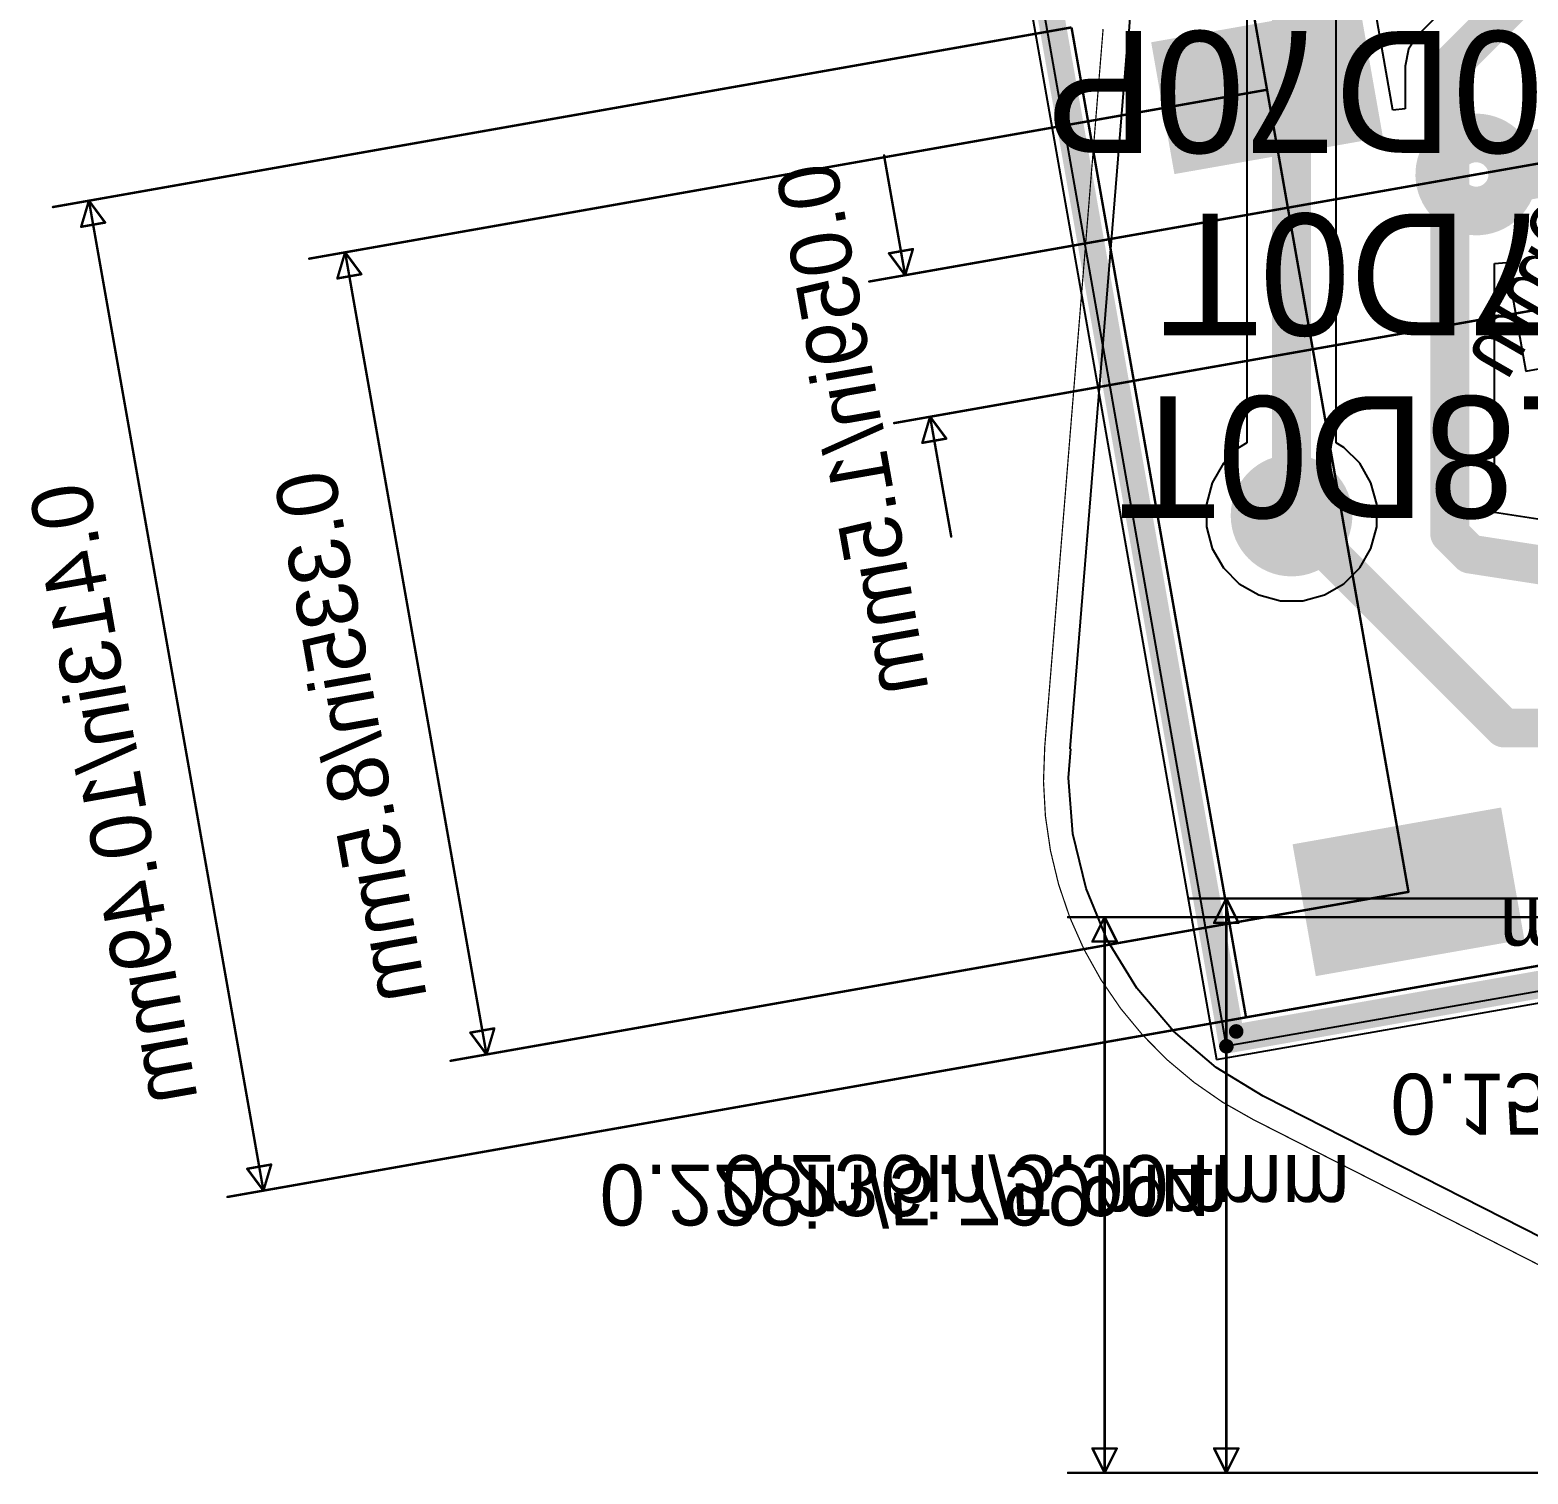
# Model space of a CAD drawing. Header units: millimetres. Extents: x 44.3 to 117.6, y 98.8 to 161.5.
# Drawn here: x 47.54 to 63.17, y 111.66 to 126.73 of the extents above; entities that cross this region are included whole.
import ezdxf

# ---------------------------------------------------------------- set-up
doc = ezdxf.new("R2010")
doc.units = ezdxf.units.MM
for name, color, linetype in [('BottomLayer', 5, 'Continuous'), ('BottomOverlay', 54, 'Continuous'), ('BottomPaste', 16, 'Continuous'), ('BottomSolder', 6, 'Continuous'), ('KeepOutLayer', 6, 'Continuous'), ('Mechanical13', 56, 'Continuous'), ('Mechanical15', 56, 'Continuous'), ('Mechanical5', 56, 'Continuous'), ('Mechanical7', 56, 'Continuous'), ('TopLayer', 1, 'Continuous'), ('ViaHoleLayer', 16, 'Continuous')]:
    doc.layers.add(name, color=color, linetype=linetype)

# ---------------------------------------------------------------- blocks, each defined once
blk = doc.blocks.new('CONN_S5B_ZR_SM4A_TF_JST_B_8')
at = {"layer": 'Mechanical7', "const_width": 0.0254}
for points in [[(-11.778, 0.195), (-2.245, 0.195)], [(-11.524, -0.059), (-11.397, 0.195)], [(-11.397, 0.195), (-11.27, -0.059)], [(-11.397, -5.799), (-11.397, 0.195)], [(-13.048, 0), (3, 0)], [(-12.794, -0.254), (-12.667, 0)], [(-12.667, 0), (-12.54, -0.254)], [(-12.667, -5.799), (-12.667, 0)], [(-11.524, -0.059), (-11.27, -0.059)], [(-12.794, -0.254), (-12.54, -0.254)], [(-12.794, -5.545), (-12.54, -5.545)], [(-12.794, -5.545), (-12.667, -5.799)], [(-12.667, -5.799), (-12.54, -5.545)], [(-11.524, -5.545), (-11.27, -5.545)], [(-11.524, -5.545), (-11.397, -5.799)], [(-11.397, -5.799), (-11.27, -5.545)], [(-13.048, -5.799), (-2.245, -5.799)], [(-11.778, -5.799), (-2.245, -5.799)]]:
    blk.add_lwpolyline(points, dxfattribs=at)
at = {"layer": 'Mechanical7', "const_width": 0.0127}
for points in [[(-11.785, 0.195, 1), (-11.772, 0.195, 1)], [(-11.404, 0.195, 1), (-11.391, 0.195, 1)], [(-11.404, 0.195, 1), (-11.391, 0.195, 1)], [(-11.404, 0.195, 1), (-11.391, 0.195, 1)], [(-13.055, 0, 1), (-13.042, 0, 1)], [(-12.674, 0, 1), (-12.661, 0, 1)], [(-12.674, 0, 1), (-12.661, 0, 1)], [(-12.674, 0, 1), (-12.661, 0, 1)], [(-11.531, -0.059, 1), (-11.518, -0.059, 1)], [(-11.531, -0.059, 1), (-11.518, -0.059, 1)], [(-11.277, -0.059, 1), (-11.264, -0.059, 1)], [(-11.277, -0.059, 1), (-11.264, -0.059, 1)], [(-12.801, -0.254, 1), (-12.788, -0.254, 1)], [(-12.801, -0.254, 1), (-12.788, -0.254, 1)], [(-12.547, -0.254, 1), (-12.534, -0.254, 1)], [(-12.547, -0.254, 1), (-12.534, -0.254, 1)], [(-12.801, -5.545, 1), (-12.788, -5.545, 1)], [(-12.801, -5.545, 1), (-12.788, -5.545, 1)], [(-12.547, -5.545, 1), (-12.534, -5.545, 1)], [(-12.547, -5.545, 1), (-12.534, -5.545, 1)], [(-11.531, -5.545, 1), (-11.518, -5.545, 1)], [(-11.531, -5.545, 1), (-11.518, -5.545, 1)], [(-11.277, -5.545, 1), (-11.264, -5.545, 1)], [(-11.277, -5.545, 1), (-11.264, -5.545, 1)], [(-13.055, -5.799, 1), (-13.042, -5.799, 1)], [(-12.674, -5.799, 1), (-12.661, -5.799, 1)], [(-12.674, -5.799, 1), (-12.661, -5.799, 1)], [(-12.674, -5.799, 1), (-12.661, -5.799, 1)], [(-11.785, -5.799, 1), (-11.772, -5.799, 1)], [(-11.404, -5.799, 1), (-11.391, -5.799, 1)], [(-11.404, -5.799, 1), (-11.391, -5.799, 1)], [(-11.404, -5.799, 1), (-11.391, -5.799, 1)]]:
    blk.add_lwpolyline(points, format="xyb", close=True, dxfattribs=at)
at = {"layer": 'Mechanical7', "text_generation_flag": 2}
for s, p in [('0.154in/3.902mm', (-9.683, -1.634)), ('0.236in/5.994mm', (-16.668, -2.484)), ('0.228in/5.799mm', (-17.938, -2.582))]:
    blk.add_text(s, height=0.635, rotation=180, dxfattribs=at).set_placement(p)
blk = doc.blocks.new('CONN_S5B_ZR_SM4A_TF_JST_B_9')
at = {"layer": 'BottomLayer'}
for points in [[(-0.356, 1.499), (0.356, 1.499), (0.356, -1.499), (-0.356, -1.499)], [(-0.653, -2.899), (-0.653, -4.905), (-1.847, -4.905), (-1.847, -2.899)], [(7.847, -2.899), (7.847, -4.905), (6.653, -4.905), (6.653, -2.899)]]:
    blk.add_hatch(color=5, dxfattribs=at).paths.add_polyline_path(points)
at = {"layer": 'BottomPaste'}
for points in [[(-0.356, 1.499), (0.356, 1.499), (0.356, -1.499), (-0.356, -1.499)], [(-0.653, -2.899), (-0.653, -4.905), (-1.847, -4.905), (-1.847, -2.899)], [(7.847, -2.899), (7.847, -4.905), (6.653, -4.905), (6.653, -2.899)]]:
    blk.add_hatch(color=16, dxfattribs=at).paths.add_polyline_path(points)
at = {"layer": 'BottomSolder'}
for points in [[(-0.356, 1.499), (0.356, 1.499), (0.356, -1.499), (-0.356, -1.499)], [(-0.551, -2.797), (-0.551, -5.007), (-1.948, -5.007), (-1.948, -2.797)], [(7.948, -2.797), (7.948, -5.007), (6.551, -5.007), (6.551, -2.797)]]:
    blk.add_hatch(color=6, dxfattribs=at).paths.add_polyline_path(points)
at = {"layer": 'BottomOverlay', "const_width": 0.152}
for points in [[(8.372, -5.926), (8.372, 0.322)], [(-2.372, -5.926), (8.372, -5.926)]]:
    blk.add_lwpolyline(points, dxfattribs=at)
at = {"layer": 'BottomOverlay', "const_width": 0.0762}
blk.add_lwpolyline([(8.334, -5.926, 1), (8.41, -5.926, 1)], format="xyb", close=True, dxfattribs=at)
blk.add_lwpolyline([(8.334, -5.926, 1), (8.41, -5.926, 1)], format="xyb", close=True, dxfattribs=at)
at = {"layer": 'Mechanical13', "const_width": 0.0254}
for points in [[(8.245, -5.799), (8.245, 0.195)], [(-2.245, -5.799), (8.245, -5.799)]]:
    blk.add_lwpolyline(points, dxfattribs=at)
at = {"layer": 'Mechanical13'}
for points, const_width in [([(0.381, -1.905, 1), (-0.381, -1.905, 1)], 0.508), ([(-0.508, -1.905, 1), (-0.254, -1.905, 1)], 0.254), ([(0.254, -1.905, 1), (0.508, -1.905, 1)], 0.254), ([(8.239, -5.799, 1), (8.251, -5.799, 1)], 0.0127), ([(8.239, -5.799, 1), (8.251, -5.799, 1)], 0.0127)]:
    blk.add_lwpolyline(points, format="xyb", close=True, dxfattribs=dict(at, const_width=const_width))
at = {"layer": 'Mechanical15'}
for p, q in [((8.507, 1.753), (8.507, -6.053)), ((8.507, -6.053), (-2.507, -6.053))]:
    blk.add_line(p, q, dxfattribs=at)
at = {"layer": 'Mechanical15', "const_width": 0.152}
for points in [[(8.507, -6.053), (8.507, 1.753)], [(-2.507, -6.053), (8.507, -6.053)]]:
    blk.add_lwpolyline(points, dxfattribs=at)
at = {"layer": 'Mechanical15', "const_width": 0.0762}
blk.add_lwpolyline([(8.469, -6.053, 1), (8.545, -6.053, 1)], format="xyb", close=True, dxfattribs=at)
blk.add_lwpolyline([(8.469, -6.053, 1), (8.545, -6.053, 1)], format="xyb", close=True, dxfattribs=at)
at = {"layer": 'Mechanical5'}
for p, q in [((8.626, -6.18), (8.626, 0.576)), ((-2.626, -6.18), (8.626, -6.18))]:
    blk.add_line(p, q, dxfattribs=at)
at = {"layer": 'Mechanical7', "const_width": 0.0254}
for points in [[(0, -8.339), (0, 0)], [(1.5, -8.339), (1.5, 0)], [(-4.793, -3.902), (7.25, -3.902)], [(-1.25, -14.054), (-1.25, -3.902)], [(7.25, -14.054), (7.25, -3.902)], [(-2.245, -16.594), (-2.245, -5.799)], [(8.245, -16.594), (8.245, -5.799)], [(-1.27, -7.958), (0, -7.958)], [(0, -7.958), (-0.254, -7.831)], [(-0.254, -8.085), (-0.254, -7.831)], [(-0.254, -8.085), (0, -7.958)], [(1.5, -7.958), (1.754, -7.831)], [(1.5, -7.958), (2.77, -7.958)], [(1.754, -8.085), (1.5, -7.958)], [(1.754, -8.085), (1.754, -7.831)], [(-1.25, -13.673), (-0.996, -13.546)], [(-0.996, -13.8), (-0.996, -13.546)], [(7.25, -13.673), (6.996, -13.546)], [(6.996, -13.8), (6.996, -13.546)], [(-1.25, -13.673), (7.25, -13.673)], [(-0.996, -13.8), (-1.25, -13.673)], [(6.996, -13.8), (7.25, -13.673)], [(-2.245, -16.213), (-1.991, -16.086)], [(-1.991, -16.34), (-1.991, -16.086)], [(8.245, -16.213), (7.991, -16.086)], [(7.991, -16.34), (7.991, -16.086)], [(-2.245, -16.213), (8.245, -16.213)], [(-1.991, -16.34), (-2.245, -16.213)], [(7.991, -16.34), (8.245, -16.213)]]:
    blk.add_lwpolyline(points, dxfattribs=at)
at = {"layer": 'Mechanical7', "const_width": 0.0127}
for points in [[(-1.256, -3.902, 1), (-1.244, -3.902, 1)], [(7.244, -3.902, 1), (7.256, -3.902, 1)], [(7.244, -3.902, 1), (7.256, -3.902, 1)], [(8.239, -5.799, 1), (8.251, -5.799, 1)], [(-1.276, -7.958, 1), (-1.264, -7.958, 1)], [(-0.26, -7.831, 1), (-0.248, -7.831, 1)], [(-0.26, -7.831, 1), (-0.248, -7.831, 1)], [(-0.006, -7.958, 1), (0.006, -7.958, 1)], [(-0.006, -7.958, 1), (0.006, -7.958, 1)], [(-0.006, -7.958, 1), (0.006, -7.958, 1)], [(1.494, -7.958, 1), (1.506, -7.958, 1)], [(1.494, -7.958, 1), (1.506, -7.958, 1)], [(1.494, -7.958, 1), (1.506, -7.958, 1)], [(1.748, -7.831, 1), (1.76, -7.831, 1)], [(1.748, -7.831, 1), (1.76, -7.831, 1)], [(2.764, -7.958, 1), (2.776, -7.958, 1)], [(-0.26, -8.085, 1), (-0.248, -8.085, 1)], [(-0.26, -8.085, 1), (-0.248, -8.085, 1)], [(1.748, -8.085, 1), (1.76, -8.085, 1)], [(1.748, -8.085, 1), (1.76, -8.085, 1)], [(-0.006, -8.339, 1), (0.006, -8.339, 1)], [(1.494, -8.339, 1), (1.506, -8.339, 1)], [(-1.002, -13.546, 1), (-0.99, -13.546, 1)], [(-1.002, -13.546, 1), (-0.99, -13.546, 1)], [(6.99, -13.546, 1), (7.002, -13.546, 1)], [(6.99, -13.546, 1), (7.002, -13.546, 1)], [(-1.256, -13.673, 1), (-1.244, -13.673, 1)], [(-1.256, -13.673, 1), (-1.244, -13.673, 1)], [(-1.256, -13.673, 1), (-1.244, -13.673, 1)], [(7.244, -13.673, 1), (7.256, -13.673, 1)], [(7.244, -13.673, 1), (7.256, -13.673, 1)], [(7.244, -13.673, 1), (7.256, -13.673, 1)], [(-1.002, -13.8, 1), (-0.99, -13.8, 1)], [(-1.002, -13.8, 1), (-0.99, -13.8, 1)], [(6.99, -13.8, 1), (7.002, -13.8, 1)], [(6.99, -13.8, 1), (7.002, -13.8, 1)], [(-1.256, -14.054, 1), (-1.244, -14.054, 1)], [(7.244, -14.054, 1), (7.256, -14.054, 1)], [(-1.997, -16.086, 1), (-1.985, -16.086, 1)], [(-1.997, -16.086, 1), (-1.985, -16.086, 1)], [(7.985, -16.086, 1), (7.997, -16.086, 1)], [(7.985, -16.086, 1), (7.997, -16.086, 1)], [(-2.251, -16.213, 1), (-2.239, -16.213, 1)], [(-2.251, -16.213, 1), (-2.239, -16.213, 1)], [(-2.251, -16.213, 1), (-2.239, -16.213, 1)], [(8.239, -16.213, 1), (8.251, -16.213, 1)], [(8.239, -16.213, 1), (8.251, -16.213, 1)], [(8.239, -16.213, 1), (8.251, -16.213, 1)], [(-1.997, -16.34, 1), (-1.985, -16.34, 1)], [(-1.997, -16.34, 1), (-1.985, -16.34, 1)], [(7.985, -16.34, 1), (7.997, -16.34, 1)], [(7.985, -16.34, 1), (7.997, -16.34, 1)], [(-2.251, -16.594, 1), (-2.239, -16.594, 1)], [(8.239, -16.594, 1), (8.251, -16.594, 1)]]:
    blk.add_lwpolyline(points, format="xyb", close=True, dxfattribs=at)
at = {"layer": 'Mechanical7', "text_generation_flag": 2}
for s, p in [('0.059in/1.5mm', (-1.314, -8.466)), ('0.335in/8.5mm', (0.936, -14.181)), ('0.413in/10.49mm', (0.619, -16.721))]:
    blk.add_text(s, height=0.635, rotation=-180, dxfattribs=at).set_placement(p)
blk = doc.blocks.new('CONN_S5B_ZR_SM4A_TF_JST_B_11')
at = {"layer": 'Mechanical7', "text_generation_flag": 2}
blk.add_text('0in/0mm', height=0.635, rotation=-180, dxfattribs=at).set_placement((11.293, 0.318))
blk = doc.blocks.new('CONN_S5B_ZR_SM4A_TF_JST_13')
at = {"layer": 'Mechanical7'}
for s, height, p in [('0in/0mm', 0.635, (11.293, -0.318)), ('Default Padstyle: RX28Y118D0T', 1.27, (-6.208, -5.563)), ('1st Mtg Padstyle: RX79Y47D0T', 1.27, (-5.89, -7.468)), ('2nd Mtg Padstyle: EX70Y70D70P', 1.27, (-6.208, -9.373))]:
    blk.add_text(s, height=height, dxfattribs=at).set_placement(p)

msp = doc.modelspace()

# ---------------------------------------------------------------- hatches: boundary and pattern name
at = {"layer": 'BottomLayer'}
h = msp.add_hatch(color=5, dxfattribs=at)
edge = h.paths.add_edge_path()
edge.add_arc((60.706, 121.666), 0.635, 0, 360)
at = {"layer": 'TopLayer'}
h = msp.add_hatch(color=1, dxfattribs=at)
edge = h.paths.add_edge_path()
edge.add_arc((60.706, 121.666), 0.635, 0, 360)
at = {"layer": 'ViaHoleLayer'}
h = msp.add_hatch(color=16, dxfattribs=at)
edge = h.paths.add_edge_path()
edge.add_arc((60.706, 121.666), 0.356, 0, 360)

# ---------------------------------------------------------------- linework, layer by layer
at = {"layer": 'BottomLayer'}
for p, q in [((63.405, 128.062), (62.027, 126.684)), ((61.764, 125.898), (61.54, 127.166)), ((62.027, 126.684), (61.926, 126.533)), ((61.926, 126.533), (61.891, 126.354)), ((61.891, 126.354), (61.891, 125.909)), ((61.891, 125.909), (61.764, 125.898)), ((62.823, 124.296), (62.95, 124.307)), ((62.823, 121.697), (62.823, 124.296)), ((62.95, 124.307), (63.15, 123.174)), ((63.15, 123.174), (65.637, 123.613)), ((63.321, 121.62), (62.823, 121.697))]:
    msp.add_line(p, q, dxfattribs=at)
at = {"layer": 'BottomLayer', "const_width": 0.406}
for points in [[(62.357, 126.354), (64.832, 128.829)], [(62.357, 121.477), (62.357, 126.354)], [(60.706, 121.666), (62.923, 119.449)], [(62.357, 121.477), (62.476, 121.358)], [(62.476, 121.358), (62.57, 121.264)], [(62.57, 121.264), (64.838, 120.913)], [(62.923, 119.449), (65.353, 119.449)]]:
    msp.add_lwpolyline(points, dxfattribs=at)
at = {"layer": 'BottomLayer', "const_width": 0.203}
for points in [[(62.255, 126.354, 1), (62.459, 126.354, 1)], [(62.255, 126.354, 1), (62.459, 126.354, 1)], [(60.604, 121.666, 1), (60.808, 121.666, 1)], [(62.255, 121.477, 1), (62.459, 121.477, 1)], [(62.255, 121.477, 1), (62.459, 121.477, 1)], [(62.374, 121.358, 1), (62.578, 121.358, 1)], [(62.374, 121.358, 1), (62.578, 121.358, 1)], [(62.468, 121.264, 1), (62.672, 121.264, 1)], [(62.468, 121.264, 1), (62.672, 121.264, 1)], [(62.822, 119.449, 1), (63.025, 119.449, 1)], [(62.822, 119.449, 1), (63.025, 119.449, 1)]]:
    msp.add_lwpolyline(points, format="xyb", close=True, dxfattribs=at)
at = {"layer": 'KeepOutLayer', "const_width": 0.0127}
for points in [[(58.13, 119.254), (58.739, 126.742)], [(60.303, 115.364), (67.307, 111.801)]]:
    msp.add_lwpolyline(points, dxfattribs=at)
msp.add_lwpolyline([(60.303, 115.364, -0.304249), (58.13, 119.254)], format="xyb", dxfattribs=at)
at = {"layer": 'KeepOutLayer', "const_width": 0.00635}
for points in [[(58.126, 119.254, 1), (58.133, 119.254, 1)], [(58.126, 119.254, 1), (58.133, 119.254, 1)], [(60.3, 115.364, 1), (60.306, 115.364, 1)], [(60.3, 115.364, 1), (60.306, 115.364, 1)]]:
    msp.add_lwpolyline(points, format="xyb", close=True, dxfattribs=at)
at = {"layer": 'TopLayer'}
for p, q in [((60.24, 127.508), (60.24, 122.423)), ((61.172, 122.423), (61.172, 127.315)), ((59.011, 126.72), (59.033, 127.003)), ((58.394, 119.232), (59.003, 126.713)), ((59.003, 126.713), (59.011, 126.72)), ((59.011, 126.72), (59.011, 126.72)), ((60.16, 122.377), (59.995, 122.212)), ((60.24, 122.423), (60.16, 122.377)), ((61.252, 122.377), (61.172, 122.423)), ((61.417, 122.212), (61.252, 122.377)), ((59.995, 122.212), (59.878, 122.009)), ((61.534, 122.009), (61.417, 122.212)), ((59.878, 122.009), (59.817, 121.783)), ((61.595, 121.783), (61.534, 122.009)), ((59.817, 121.783), (59.817, 121.549)), ((61.595, 121.549), (61.595, 121.783)), ((59.817, 121.549), (59.878, 121.323)), ((61.534, 121.323), (61.595, 121.549)), ((59.878, 121.323), (59.995, 121.12)), ((61.417, 121.12), (61.534, 121.323)), ((59.995, 121.12), (60.16, 120.955)), ((61.252, 120.955), (61.417, 121.12)), ((60.16, 120.955), (60.363, 120.838)), ((61.049, 120.838), (61.252, 120.955)), ((60.363, 120.838), (60.589, 120.777)), ((60.589, 120.777), (60.823, 120.777)), ((60.823, 120.777), (61.049, 120.838)), ((58.378, 118.93), (58.402, 119.232)), ((58.402, 119.232), (58.394, 119.232)), ((58.394, 119.232), (58.394, 119.232)), ((58.424, 118.345), (58.378, 118.93)), ((58.561, 117.774), (58.424, 118.345)), ((58.785, 117.232), (58.561, 117.774)), ((59.092, 116.732), (58.785, 117.232)), ((59.473, 116.286), (59.092, 116.732)), ((59.919, 115.905), (59.473, 116.286)), ((60.409, 115.605), (59.919, 115.905)), ((60.423, 115.601), (60.409, 115.605)), ((67.428, 112.038), (60.423, 115.601))]:
    msp.add_line(p, q, dxfattribs=at)
at = {"layer": 'TopLayer', "const_width": 0.406}
msp.add_lwpolyline([(60.706, 121.666), (60.706, 127.508)], dxfattribs=at)
at = {"layer": 'TopLayer', "const_width": 0.203}
msp.add_lwpolyline([(60.604, 121.666, 1), (60.808, 121.666, 1)], format="xyb", close=True, dxfattribs=at)

# ---------------------------------------------------------------- block references
for name, p, rotation in [('CONN_S5B_ZR_SM4A_TF_JST_B_11', (69.953, 135.821), 240), ('CONN_S5B_ZR_SM4A_TF_JST_B_9', (64.51, 125.556), 280), ('CONN_S5B_ZR_SM4A_TF_JST_13', (77.422, 117.348), 180)]:
    msp.add_blockref(name, p, dxfattribs=dict(rotation=rotation))
msp.add_blockref('CONN_S5B_ZR_SM4A_TF_JST_B_8', (71.422, 117.475))

doc.saveas('drawing.dxf')
